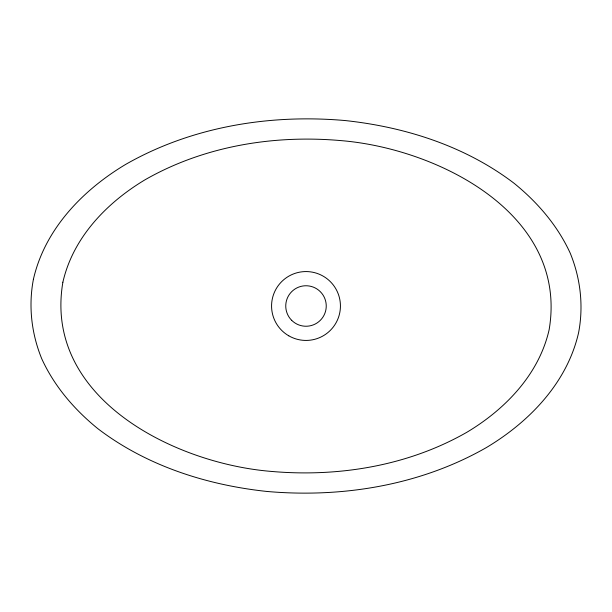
<?xml version="1.0" encoding="UTF-8"?>
<svg xmlns="http://www.w3.org/2000/svg" width="612" height="612" viewBox="0 0 612 612"><rect width="100%" height="100%" fill="white"/><g stroke="black" fill="none" stroke-linecap="round" stroke-linejoin="round"><path stroke-width="0.92" d="M33.4 279.34C28.305 306.084 31.457 333.624 41.754 358.785C54.384 386.394 74.419 409.642 97.866 428.683C146.505 465.778 206.489 484.979 266.809 491.444C342.108 498.107 420.253 485.377 486.349 447.586C529.334 421.897 567.209 382.752 578.6 332.66C583.695 305.916 580.543 278.376 570.246 253.215C557.616 225.606 537.581 202.358 514.134 183.317C465.495 146.222 405.511 127.021 345.191 120.556C269.892 113.893 191.747 126.623 125.651 164.414C82.666 190.102 44.791 229.248 33.4 279.34M62.875 282.224C43.2 398.029 174.328 463.468 271.047 471.393C338.199 477.337 407.898 465.984 466.849 432.279C505.191 409.367 538.973 374.452 549.125 329.776C568.8 213.97 437.672 148.532 340.953 140.607C273.801 134.663 204.102 146.016 145.151 179.721C106.809 202.633 73.027 237.548 62.875 282.224M291.679 320.321A20.257 20.257 0 0 0 325.561 311.24A20.257 20.257 0 0 0 300.76 286.439A20.257 20.257 0 0 0 291.679 320.321M288.788 335.82A34.433 34.433 0 0 0 340.433 306A34.433 34.433 0 0 0 288.788 276.18A34.433 34.433 0 0 0 288.788 335.82"/></g></svg>
